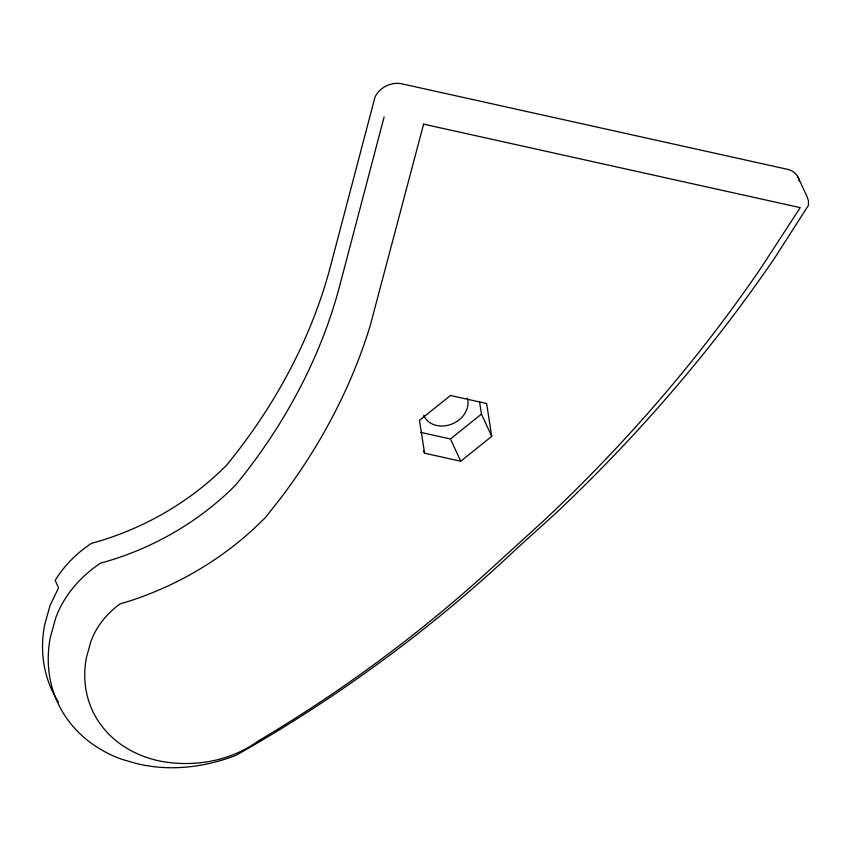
<?xml version="1.0" encoding="UTF-8"?>
<svg xmlns="http://www.w3.org/2000/svg" width="851" height="851" viewBox="0 0 851 851"><rect width="100%" height="100%" fill="white"/><g stroke="black" fill="none" stroke-linecap="round" stroke-linejoin="round"><path stroke-width="1.28" d="M384.12 116.949L339.74 285.649A560.075 455.966 -24.8 0 1 235.77 484.9A250.13 203.634 -24.8 0 1 100.578 563.139A107.173 87.249 -24.8 0 0 55.73 617.9L50.326 637.378A151.786 123.565 -24.8 0 0 121.608 759.252L127.724 760.975C163.009 772.431 201.9 768.549 236.121 755.273A1216.611 990.458 -24.8 0 0 517.929 547.459L553.778 515.132A1447.072 1178.082 -24.8 0 0 774.336 258.502L808.45 205.357L808.45 200.921L807.12 196.815L797.983 177.04M420.756 432.393L450.434 438.967L481.464 414.118L479.496 401.481M460.721 461.221L491.74 436.372L486.623 403.512L450.487 395.492L419.458 420.341L424.575 453.2L460.721 461.221L450.434 438.967M481.464 414.118L491.74 436.372M423.5 450.86L424.575 453.2M799.312 181.146A20.264 16.499 -24.8 0 0 787.345 169.285L401.927 83.834A21.254 17.307 -24.8 0 0 374.983 97.174L330.603 265.874A560.075 455.966 -24.8 0 1 226.632 465.125A250.13 203.634 -24.8 0 1 91.44 543.364A107.173 87.249 -24.8 0 0 55.155 580.414L58.581 587.828L50.018 605.54L44.614 625.017A151.786 123.565 -24.8 0 0 58.4 702.075M467.327 398.151A23.445 19.084 -24.8 0 1 467.242 408.352L464.923 413.405A23.445 19.084 -24.8 0 1 442.914 426.011A23.445 19.084 -24.8 0 1 423.734 415.235M423.607 124.14L370.238 325.529A588.211 478.879 -24.8 0 1 279.022 500.345L265.289 517.695L253.97 528.62A278.277 226.547 -24.8 0 1 127.99 601.54L120.257 603.816L117.459 605.838A79.005 64.314 -24.8 0 0 93.599 634.963L90.929 641.282L86.44 657.451A123.565 100.599 -24.8 0 0 160.839 761.262C194.241 767.411 230.302 761.23 258.066 741.093A1188.475 967.555 -24.8 0 0 487.719 571.734L544.342 520.131A1418.947 1155.19 -24.8 0 0 760.613 268.48L800.238 207.644L423.607 124.14"/></g></svg>
